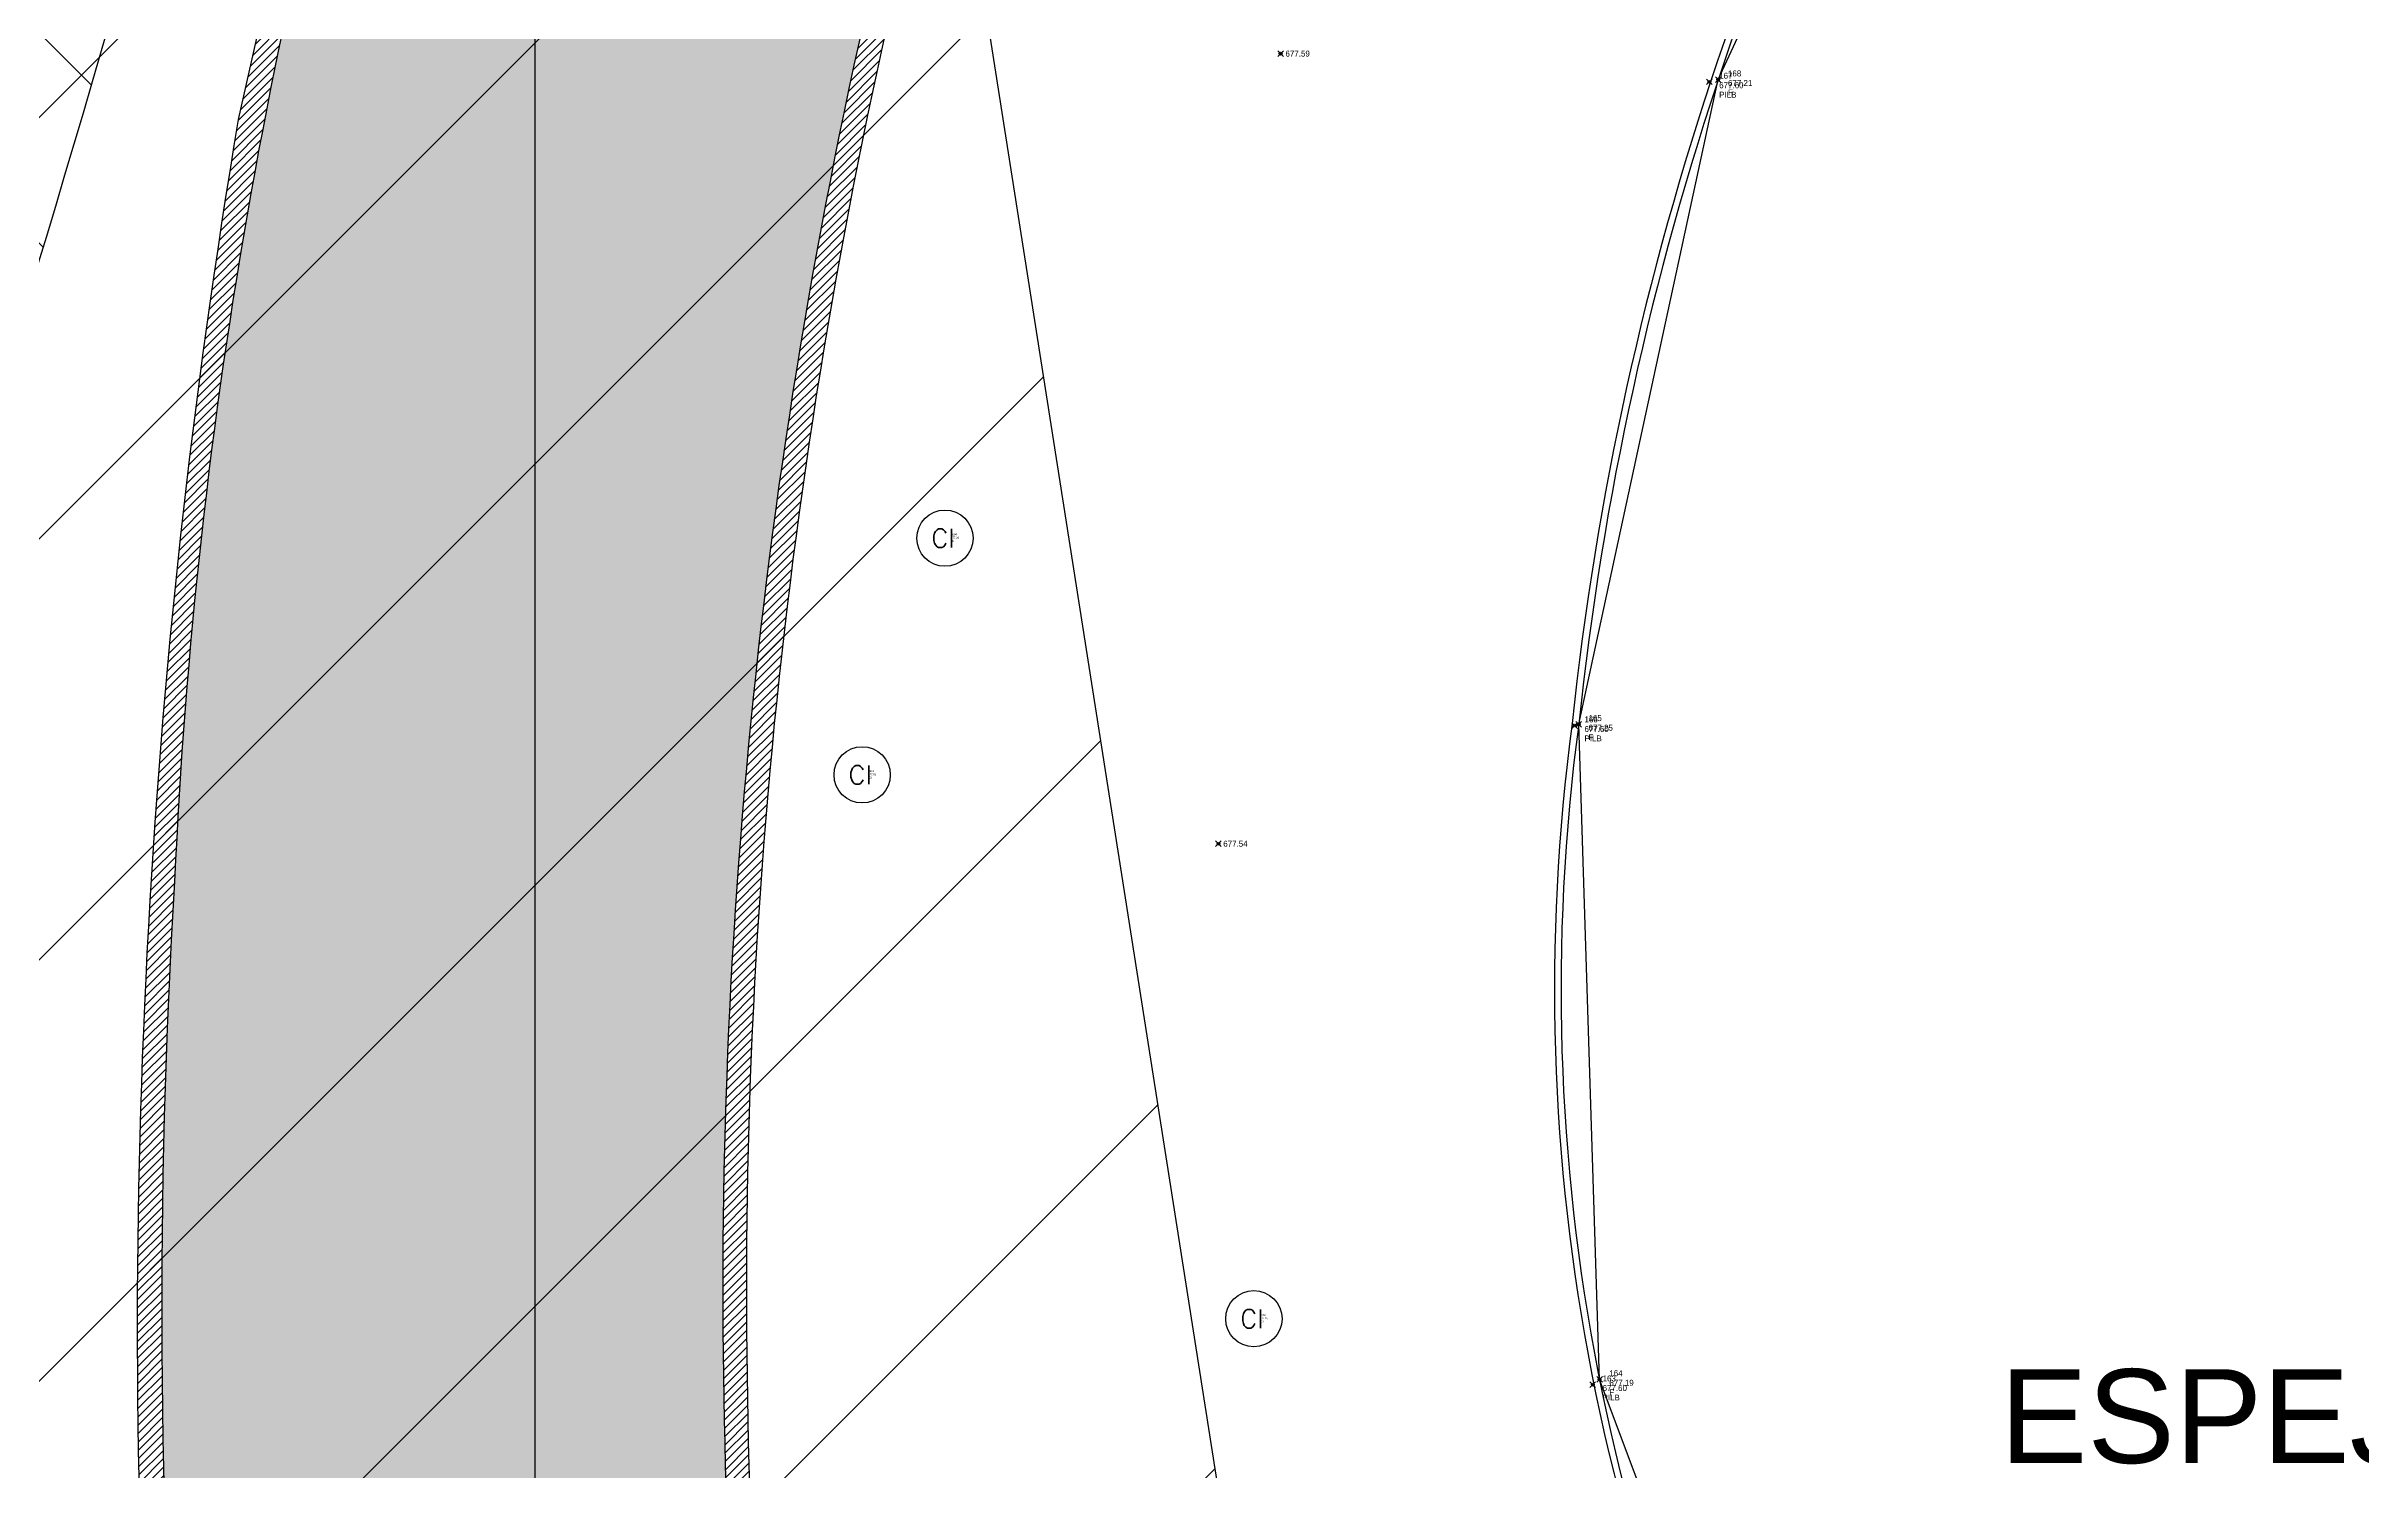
# Model space of a CAD drawing. Extents: x 352140 to 354978, y 6304672 to 6307963.
# Drawn here: x 352594.79 to 352619.47, y 6305484.3 to 6305499.49 of the extents above; entities that cross this region are included whole.
import ezdxf

# ---------------------------------------------------------------- set-up
doc = ezdxf.new("R2010")
doc.units = 0
doc.header["$PDMODE"] = 35
doc.header["$PDSIZE"] = 0.03
doc.linetypes.add('DASHED', pattern=[19.049999999999997, 12.7, -6.35])
doc.layers.get('0').update_dxf_attribs({"linetype": 'CONTINUOUS'})
for name, color, linetype in [('0-LEVANTAMIENTO 2020.SEP', 252, 'CONTINUOUS'), ('02_Geo ext_Acotamiento', 7, 'CONTINUOUS'), ('1-coordenadas', 8, 'CONTINUOUS'), ('1-LINEA EXTERIOR EDIFICIO MADERAS', 252, 'CONTINUOUS'), ('1-MURO', 7, 'CONTINUOUS'), ('1-PILETA', 131, 'CONTINUOUS'), ('1-TEXTOS', 7, 'CONTINUOUS'), ('2-ACHURADO JARDINERA', 252, 'CONTINUOUS'), ('2-ACHURADO MURO', 9, 'CONTINUOUS'), ('2-ACHURADO RADIER', 9, 'CONTINUOUS'), ('2-ACHURADO VEREDA', 252, 'CONTINUOUS'), ('C-TOPO - BORDE - 3', 7, 'CONTINUOUS'), ('V-NODE - 2013', 4, 'CONTINUOUS'), ('V-NODE-TEXT', 1, 'CONTINUOUS'), ('V-NODE-TEXT 2013', 2, 'CONTINUOUS'), ('Z-CI', 253, 'CONTINUOUS')]:
    doc.layers.add(name, color=color, linetype=linetype)
doc.styles.add('A', font='arial.ttf', dxfattribs={"height": 2})
doc.styles.add('ROMANS', font='romans.shx', dxfattribs={"width": 0.75})
doc.dimstyles.new('Principal', dxfattribs={"dimscale": 0, "dimtxt": 2, "dimasz": 2, "dimexe": 1, "dimexo": 1, "dimtad": 1, "dimrnd": 0.05, "dimzin": 1, "dimtxsty": 'ROMANS', "dimcen": 2.5, "dimclrt": 2, "dimaunit": 2, "dimadec": 0, "dimazin": 0, "dimtfac": 1, "dimtmove": 0, "dimatfit": 3, "dimfxl": 1, "dimfxlon": 1, "dimarcsym": 0})
pattern_1 = [(45, (0, 0), (-0.0449012806053458, 0.0449012806053458), [])]

# ---------------------------------------------------------------- blocks, each defined once
blk = doc.blocks.new('COORDENADAS')
at = {"layer": '1-coordenadas'}
blk.add_line((420, -900.625), (420, -0.625), dxfattribs=at)
blk = doc.blocks.new('*U292', base_point=(352607.284, 6305490.988))
at = {"layer": 'V-NODE - 2013', "lineweight": -2}
blk.add_point((352607.284, 6305490.988), dxfattribs=at)
at = {"layer": 'V-NODE-TEXT 2013', "color": 0, "linetype": 'ByBlock', "insert": (352607.3356421356, 6305490.988), "char_height": 0.0635, "attachment_point": 4}
blk.add_mtext('677.54', dxfattribs=at)
blk = doc.blocks.new('*U293', base_point=(352607.947, 6305499.412))
at = {"layer": 'V-NODE - 2013', "lineweight": -2}
blk.add_point((352607.947, 6305499.412), dxfattribs=at)
at = {"layer": 'V-NODE-TEXT 2013', "color": 0, "linetype": 'ByBlock', "insert": (352607.9986421356, 6305499.412), "char_height": 0.0635, "attachment_point": 4}
blk.add_mtext('677.59', dxfattribs=at)
blk = doc.blocks.new('*U306', base_point=(352611.275, 6305485.222))
at = {"layer": 'V-NODE - 2013', "lineweight": -2}
blk.add_point((352611.275, 6305485.222), dxfattribs=at)
at = {"layer": 'V-NODE-TEXT 2013', "linetype": 'ByBlock', "char_height": 0.0635}
for s, insert, attachment_point in [('677.60', (352611.3796078644, 6305485.217392135), 1), ('163', (352611.3796078644, 6305485.254892135), 7), ('PILB', (352611.3796078644, 6305485.116392136), 1)]:
    blk.add_mtext(s, dxfattribs=dict(at, insert=insert, attachment_point=attachment_point))
blk = doc.blocks.new('*U307', base_point=(352611.082, 6305492.248))
at = {"layer": 'V-NODE - 2013', "lineweight": -2}
blk.add_point((352611.082, 6305492.248), dxfattribs=at)
at = {"layer": 'V-NODE-TEXT 2013', "linetype": 'ByBlock', "char_height": 0.0635}
for s, insert, attachment_point in [('677.60', (352611.1866078644, 6305492.243392135), 1), ('166', (352611.1866078644, 6305492.280892135), 7), ('PILB', (352611.1866078644, 6305492.142392135), 1)]:
    blk.add_mtext(s, dxfattribs=dict(at, insert=insert, attachment_point=attachment_point))
blk = doc.blocks.new('*U308', base_point=(352612.518, 6305499.111))
at = {"layer": 'V-NODE - 2013', "lineweight": -2}
blk.add_point((352612.518, 6305499.111), dxfattribs=at)
at = {"layer": 'V-NODE-TEXT 2013', "linetype": 'ByBlock', "char_height": 0.0635}
for s, insert, attachment_point in [('167', (352612.6226078643, 6305499.143892135), 7), ('677.60', (352612.6226078643, 6305499.106392135), 1), ('PILB', (352612.6226078643, 6305499.005392135), 1)]:
    blk.add_mtext(s, dxfattribs=dict(at, insert=insert, attachment_point=attachment_point))
blk = doc.blocks.new('*U398', base_point=(352611.347, 6305485.278))
at = {"layer": 'V-NODE - 2013', "lineweight": -2}
blk.add_point((352611.347, 6305485.278), dxfattribs=at)
at = {"layer": 'V-NODE-TEXT 2013', "linetype": 'ByBlock', "char_height": 0.0635}
for s, insert, attachment_point in [('164', (352611.4516078644, 6305485.310892135), 7), ('677.19', (352611.4516078644, 6305485.273392135), 1), ('F', (352611.4516078644, 6305485.172392135), 1)]:
    blk.add_mtext(s, dxfattribs=dict(at, insert=insert, attachment_point=attachment_point))
blk = doc.blocks.new('*U399', base_point=(352611.125, 6305492.262))
at = {"layer": 'V-NODE - 2013', "lineweight": -2}
blk.add_point((352611.125, 6305492.262), dxfattribs=at)
at = {"layer": 'V-NODE-TEXT 2013', "linetype": 'ByBlock', "char_height": 0.0635}
for s, insert, attachment_point in [('677.25', (352611.2296078644, 6305492.257392135), 1), ('165', (352611.2296078644, 6305492.294892135), 7), ('F', (352611.2296078644, 6305492.156392136), 1)]:
    blk.add_mtext(s, dxfattribs=dict(at, insert=insert, attachment_point=attachment_point))
blk = doc.blocks.new('*U400', base_point=(352612.612, 6305499.135))
at = {"layer": 'V-NODE - 2013', "lineweight": -2}
blk.add_point((352612.612, 6305499.135), dxfattribs=at)
at = {"layer": 'V-NODE-TEXT 2013', "linetype": 'ByBlock', "char_height": 0.0635}
for s, insert, attachment_point in [('168', (352612.7166078644, 6305499.167892135), 7), ('677.21', (352612.7166078644, 6305499.130392135), 1), ('F', (352612.7166078644, 6305499.029392135), 1)]:
    blk.add_mtext(s, dxfattribs=dict(at, insert=insert, attachment_point=attachment_point))
blk = doc.blocks.new('CI')
at = {"layer": 'Z-CI'}
blk.add_circle((0, 0), 1.2, dxfattribs=at)
at = {"layer": 'Z-CI', "style": 'ROMANS'}
blk.add_text('CI', height=0.8, rotation=359.999999999977, dxfattribs=at).set_placement((-0.5790548566146754, -0.401890331827417))
blk = doc.blocks.new('*U800', base_point=(352607.662, 6305485.925))
at = {"layer": 'Z-CI', "linetype": 'ByBlock', "lineweight": -2, "xscale": 0.25, "yscale": 0.25, "zscale": 0.25}
blk.add_blockref('CI', (352607.662, 6305485.925), dxfattribs=at)
at = {"layer": 'V-NODE-TEXT', "linetype": 'ByBlock', "char_height": 0.02}
for s, insert, attachment_point in [('677.15', (352607.727, 6305485.94), 1), ('°CI', (352607.727, 6305485.895000001), 4), ('1002', (352607.727, 6305485.965), 4)]:
    blk.add_mtext(s, dxfattribs=dict(at, insert=insert, attachment_point=attachment_point))
blk = doc.blocks.new('*U801', base_point=(352603.486, 6305491.723))
at = {"layer": 'Z-CI', "linetype": 'ByBlock', "lineweight": -2, "xscale": 0.25, "yscale": 0.25, "zscale": 0.25}
blk.add_blockref('CI', (352603.486, 6305491.723), dxfattribs=at)
at = {"layer": 'V-NODE-TEXT', "linetype": 'ByBlock', "char_height": 0.02}
for s, insert, attachment_point in [('1003', (352603.551, 6305491.763), 4), ('677.01', (352603.551, 6305491.738000001), 1), ('°CI', (352603.551, 6305491.693000002), 4)]:
    blk.add_mtext(s, dxfattribs=dict(at, insert=insert, attachment_point=attachment_point))
blk = doc.blocks.new('*U802', base_point=(352604.369, 6305494.246))
at = {"layer": 'Z-CI', "linetype": 'ByBlock', "lineweight": -2, "xscale": 0.25, "yscale": 0.25, "zscale": 0.25}
blk.add_blockref('CI', (352604.369, 6305494.246), dxfattribs=at)
at = {"layer": 'V-NODE-TEXT', "linetype": 'ByBlock', "char_height": 0.02}
for s, insert, attachment_point in [('677.06', (352604.434, 6305494.261000001), 1), ('°CI', (352604.434, 6305494.216000002), 4), ('1004', (352604.434, 6305494.286), 4)]:
    blk.add_mtext(s, dxfattribs=dict(at, insert=insert, attachment_point=attachment_point))
blk = doc.blocks.new('*D1356')
at = {"layer": '02_Geo ext_Acotamiento', "color": 0, "lineweight": -2, "transparency": 16777216}
blk.add_line((352474.0926318229, 6305972.204620175), (352473.118785715, 6305978.179346178), dxfattribs=at)
at = {"layer": '02_Geo ext_Acotamiento', "color": 0, "transparency": 16777216}
blk.add_solid([(352473.2832816129, 6305978.206158067), (352472.954289817, 6305978.152534289), (352472.9579143815, 6305979.166321564)], dxfattribs=at)
at = {"layer": '02_Geo ext_Acotamiento', "color": 2, "transparency": 16777216, "insert": (352474.5820595946, 6305974.84452452), "char_height": 1, "attachment_point": 5, "rotation": 279.2574751368675, "style": 'ROMANS'}
blk.add_mtext('R765,10', dxfattribs=at)

msp = doc.modelspace()

# ---------------------------------------------------------------- hatches: boundary and pattern name
at = {"layer": '0-LEVANTAMIENTO 2020.SEP'}
h = msp.add_hatch(dxfattribs=at)
h.set_pattern_fill('ANSI31', color=252)
h.set_pattern_definition([(45, (0, 0), (-2.245064030267288, 2.245064030267288), [])])
h.paths.add_polyline_path([(352458.213, 6305401.216), (352452.5030000001, 6305398.982), (352452.816, 6305399.28), (352452.609, 6305399.636), (352451.638, 6305400.227), (352457.678, 6305402.577), (352457.6890940124, 6305402.79046933), (352457.683, 6305402.996), (352454.252, 6305411.685), (352450.931, 6305420.069), (352447.151, 6305429.404), (352442.008, 6305442.347), (352436.835, 6305455.304), (352430.757, 6305470.685), (352440.792, 6305475.07), (352451.682, 6305479.894), (352465.771, 6305486.18), (352480.216, 6305492.535), (352496.407, 6305499.712), (352513.657, 6305507.299), (352529.161, 6305514.161), (352541.959, 6305519.8), (352561.9270000001, 6305528.675), (352571.449, 6305540.268), (352583.647, 6305555.178), (352598.213, 6305545.789), (352605.453, 6305541.805), (352602.222, 6305538.721), (352606.073, 6305535.813), (352608.645, 6305532.42), (352608.792, 6305532.234), (352608.857, 6305528.43), (352613.727, 6305525.092), (352613.9270000001, 6305524.926), (352609.716, 6305517.616), (352604.317, 6305502.974), (352607.353, 6305483.644), (352606.958, 6305479.393), (352608.039, 6305476.818), (352609.065, 6305474.225), (352617.537, 6305468.424), (352618.346, 6305465.146), (352618.854, 6305464.849), (352618.951, 6305464.69), (352608.801, 6305460.676), (352599.5790000001, 6305457.023), (352587.598, 6305452.326), (352574.209, 6305447), (352559.984, 6305441.387), (352541.368, 6305434.036), (352532.6930000001, 6305430.631), (352523.045, 6305426.8), (352512.509, 6305422.629), (352503.01, 6305418.889), (352490.722, 6305414.053), (352481.682, 6305410.475), (352476.439, 6305408.401), (352468.05, 6305405.104)])
at = {"layer": '1-LINEA EXTERIOR EDIFICIO MADERAS'}
h = msp.add_hatch(dxfattribs=at)
h.set_pattern_fill('ANSI31', color=252, scale=0.5, angle=90)
h.set_pattern_definition([(135, (0, 0), (-1.122532015133644, -1.122532015133644), [])])
h.paths.add_polyline_path([(352509.254, 6305464.349), (352489.235, 6305457.311, 0.0065932781608038), (352483.6259999999, 6305455.312, 0.2256717667101353), (352479.522, 6305451.091, 0.3693588562428354), (352482.833, 6305442.806, 0.1056205978651049), (352487.097, 6305441.999), (352494.7800000001, 6305441.975, 0.0227086098176546), (352512.9859999985, 6305443.076, 0.0092447578093706), (352519.6289999999, 6305443.906, 0.0080692619742306), (352526.9599999997, 6305445.081, 0.0077597449081626), (352532.1899999999, 6305446.09, 0.0031683170952073), (352537.0580000001, 6305447.14, 0.0185215460139237), (352547.9280000001, 6305449.983, -0.0004333161810392), (352550.8871250206, 6305450.916327354, 0.0248304168272112), (352567.4369999997, 6305456.785, 0.0246477398330264), (352573.1510000003, 6305459.473, 0.0650427478036376), (352578.1170000006, 6305463.010000001, 0.0322698784258163), (352582.0680000001, 6305467.188, 0.0662499782069823), (352589.221, 6305481.458, 0.0276415714303562), (352596.215999945, 6305502.436999799, 0.0138277541846846), (352598.7899999999, 6305513.005, 0.018853145310653), (352600.5434682252, 6305523.006413813, 0.1598312307879894), (352600.1129999997, 6305525.357000001, 0.0935265276959309), (352598.113, 6305527.807, 0.3807473771189547), (352588.95, 6305527.551), (352586.8780000001, 6305524.749), (352584.88, 6305521.705), (352583.088, 6305518.971), (352579.4810000001, 6305513.484), (352576.46, 6305508.881), (352569.643, 6305498.477), (352565.382, 6305491.97), (352560.315, 6305485.388), (352555.754, 6305481.548), (352539.433, 6305474.882), (352517.803, 6305467.362)])
at = {"layer": '2-ACHURADO JARDINERA'}
h = msp.add_hatch(dxfattribs=at)
h.set_pattern_fill('CROSS', color=256, scale=0.25)
h.set_pattern_definition([(0, (0, 0), (1.5875, 1.5875), [0.79375, -2.38125]), (90, (0.3968749999767169, -0.396874999627471), (-1.5875, 1.5875), [0.79375, -2.38125])])
h.paths.add_polyline_path([(352807.58, 6305421.813), (352857.313, 6305432.478), (352902.0680000001, 6305442.569), (352944.352, 6305451.754), (352994.7, 6305463.164), (353046.903, 6305475.514), (353092.39, 6305485.729), (353145.758, 6305497.876), (353144.258, 6305503.395), (353100.244, 6305493.41), (353059.279, 6305483.986), (353001.811, 6305470.928), (352950.675, 6305459.264), (352912.85, 6305450.546), (352850.724, 6305436.562), (352806.099, 6305426.903), (352769.806, 6305419.924), (352732.226, 6305412.88), (352692.279, 6305405.033), (352665.5680000001, 6305399.969), (352618.739, 6305391.031, 0.3546274536894559), (352616.2910000001, 6305386.209), (352665.262, 6305394.306), (352713.933, 6305403.621), (352757.54, 6305411.682)])
at = {"layer": '2-ACHURADO MURO'}
h = msp.add_hatch(dxfattribs=at)
h.set_pattern_fill('ANSI31', color=256, scale=0.02)
h.set_pattern_definition(pattern_1)
edge = h.paths.add_edge_path()
edge.add_arc((344661.8497472931, 6302825.394476231), 8364.201529479973, 18.36743993777663, 18.3922060908003)
edge.add_arc((352695.9973650972, 6305489.994936492), 100.4947646353103, 185.1987615133533, 194.715674444628, ccw=False)
edge.add_arc((352673.6391252978, 6305485.80148712), 77.87821733803584, 170.4597917945371, 183.6165667400765, ccw=False)
edge.add_arc((352705.8871725296, 6305474.937748189), 111.6100104921001, 159.2061722836214, 167.7026648189038, ccw=False)
edge.add_line((352601.547, 6305514.56), (352605.592, 6305523.604))
edge.add_line((352605.592, 6305523.604), (352603.3400000001, 6305524.862))
edge.add_line((352603.3400000001, 6305524.862), (352594.96, 6305529.443))
edge.add_line((352594.96, 6305529.443), (352595.0655265738, 6305529.636039224))
edge.add_line((352595.0655265738, 6305529.636039224), (352603.4464105751, 6305525.054555978))
edge.add_line((352603.4464105751, 6305525.054555978), (352605.9436394021, 6305523.659567584))
edge.add_line((352605.9436394021, 6305523.659567584), (352601.77, 6305514.429))
edge.add_line((352601.77, 6305514.429), (352598.743, 6305505.085))
edge.add_arc((352651.9069201864, 6305488.118704786), 55.80553362249491, 162.3004655635887, 177.4649637543866)
edge.add_arc((352670.8964102221, 6305486.044459532), 74.87832526216044, 176.5219800758811, 191.8431047423183)
edge.add_arc((352658.0216826527, 6305482.113894999), 61.48278072278394, 190.7204813498928, 200.0441823061847)
edge.add_line((352600.263, 6305461.041), (352599.983, 6305460.901))
edge.add_line((352599.983, 6305460.901), (352599.939, 6305461.036))
h = msp.add_hatch(dxfattribs=at)
h.set_pattern_fill('ANSI31', color=256, scale=0.02)
h.set_pattern_definition(pattern_1)
edge = h.paths.add_edge_path()
edge.add_arc((352686.9579808219, 6305480.988360007), 85.48630073132017, 148.9413849518528, 154.6299992815649)
edge.add_arc((352688.5745647103, 6305480.221786547), 87.27542854616858, 154.629999283043, 164.8887320147098)
edge.add_arc((352663.669820795, 6305486.225817338), 61.67056801123, 164.2419917390737, 179.2890796451443)
edge.add_arc((352672.2500396794, 6305486.280349662), 70.24963426626013, 179.4203818985459, 191.8796471872569)
edge.add_line((352603.505, 6305471.819), (352605.764, 6305463.41))
edge.add_line((352605.764, 6305463.41), (352606.0000652792, 6305463.510537783))
edge.add_line((352606.0000652792, 6305463.510537783), (352603.7536468498, 6305471.872703596))
edge.add_arc((352672.2554577348, 6305486.275852678), 69.9996342705326, 179.4206163967763, 191.8740126904121, ccw=False)
edge.add_arc((352663.6752388427, 6305486.221320355), 61.42056800774228, 164.2406759045452, 179.2888124588841, ccw=False)
edge.add_arc((352688.5799827561, 6305480.217289564), 87.02542854128218, 154.6299992815437, 164.8896612530922, ccw=False)
edge.add_arc((352686.9633988728, 6305480.983863023), 85.23630073159745, 148.9413849512123, 154.6299992808509, ccw=False)
edge.add_line((352613.94657804, 6305524.958524339), (352613.727, 6305525.092))
at = {"layer": '2-ACHURADO RADIER'}
h = msp.add_hatch(color=256, dxfattribs=at)
h.dxf.hatch_style = 1
h.paths.add_polyline_path([(352613.727, 6305525.092), (352607.0063436303, 6305529.698478636), (352606.8560000001, 6305529.485), (352606.8065884269, 6305529.516598312), (352606.1587634241, 6305528.50356785), (352606.024, 6305528.293), (352605.474, 6305528.645), (352603.4464105751, 6305525.054555978), (352605.9436394021, 6305523.659567584), (352601.77, 6305514.429), (352598.743, 6305505.085, 0.0662643390655127), (352596.156, 6305490.587, 0.0669507830187085), (352597.612, 6305470.677, 0.0407047786815624), (352600.263, 6305461.041), (352599.983, 6305460.901), (352599.796, 6305457.878), (352599.6469070245, 6305457.81831244), (352599.6197320306, 6305457.774975148), (352599.6271688355, 6305457.734852214), (352599.5269142411, 6305457.557983644), (352599.4739845979, 6305457.336406196), (352599.748480088, 6305457.267296766), (352608.764, 6305460.854), (352608.355, 6305461.211), (352605.764, 6305463.41), (352603.505, 6305471.819, -0.0544174198099486), (352602.004, 6305486.991, -0.0657498079904874), (352604.317, 6305502.974, -0.0447920854102137), (352609.7159999539, 6305517.615999904, -0.0248263614728804)])
h.paths.add_polyline_path([(352599.8729213467, 6305457.625284544), (352599.8198354833, 6305457.475270866), (352599.7687464135, 6305457.341525774), (352599.8004023364, 6305457.35490174), (352599.8023034632, 6305457.360448427), (352599.7357377963, 6305457.350541484), (352599.7808807107, 6305457.37631474), (352599.7931010114, 6305457.405283207), (352599.8198354833, 6305457.475270866), (352599.8729213467, 6305457.625284544), (352599.7741929364, 6305457.587205756), (352599.6761138779, 6305457.481288243), (352599.6575946732, 6305457.482996847), (352599.6415615235, 6305457.471734677), (352599.5813905418, 6305457.455072329), (352599.5515281087, 6305457.459323265), (352599.6707252147, 6305457.519364157), (352599.7269340593, 6305457.568080294), (352599.7587818687, 6305457.612040356), (352599.8126707103, 6305457.628758665), (352599.7741929364, 6305457.587205756)], flags=16)
at = {"layer": '2-ACHURADO VEREDA'}
h = msp.add_hatch(dxfattribs=at)
h.set_pattern_fill('ANSI32', color=256, scale=0.09)
h.set_pattern_definition([(45, (0, 0), (-0.6061672881721679, 0.6061672881721679), []), (45, (0.4041117000160739, 0), (-0.6061672881721679, 0.6061672881721679), [])])
h.paths.add_polyline_path([(352778.513, 6305530.641), (352778.682, 6305530.165, 0.3007595365701423), (352781.877, 6305535.88), (352781.4169367487, 6305539.545060242), (352780.967, 6305539.483), (352779.6957734602, 6305548.343635883), (352778.2067668742, 6305548.170730243), (352779.4290520796, 6305539.40398912), (352778.4, 6305538.745), (352779.051, 6305534.166), (352777.12, 6305533.349), (352776.949, 6305533.635), (352767.175, 6305529.661), (352757.695, 6305525.376), (352748.002, 6305520.893), (352737.888, 6305516.144), (352730.032, 6305512.591), (352725.232, 6305511.131), (352711.741, 6305505.751), (352701.822, 6305501.812), (352688.808, 6305496.674), (352675.3780000001, 6305491.326), (352662.77, 6305486.309), (352650.76, 6305481.531), (352641.08, 6305477.675), (352632.611, 6305474.335), (352623.668, 6305470.801), (352617.537, 6305468.424), (352605.764, 6305463.41), (352608.355, 6305461.211), (352618.346, 6305465.146), (352624.871, 6305467.668), (352633.825, 6305471.211), (352642.415, 6305474.593), (352652.307, 6305478.512), (352664.168, 6305483.169), (352676.565, 6305488.051), (352690.331, 6305493.466), (352703.095, 6305498.55), (352713.345, 6305502.582), (352726.41, 6305507.725), (352731.324, 6305509.731), (352740.236, 6305513.341), (352747.826, 6305516.788), (352758.93, 6305522.123), (352768.406, 6305526.356)])

# ---------------------------------------------------------------- linework, layer by layer
at = {"layer": '0-LEVANTAMIENTO 2020.SEP', "flags": 128}
msp.add_lwpolyline([(352583.647, 6305555.178), (352598.213, 6305545.789), (352605.453, 6305541.805), (352602.222, 6305538.721), (352606.073, 6305535.813), (352608.645, 6305532.42), (352608.792, 6305532.234), (352608.857, 6305528.43), (352613.727, 6305525.092), (352613.9270000001, 6305524.926), (352609.716, 6305517.616), (352604.317, 6305502.974), (352607.353, 6305483.644), (352606.958, 6305479.393), (352608.039, 6305476.818), (352609.065, 6305474.225), (352617.537, 6305468.424), (352618.346, 6305465.146), (352618.854, 6305464.849), (352618.951, 6305464.69), (352608.801, 6305460.676), (352599.5790000001, 6305457.023), (352587.598, 6305452.326)], dxfattribs=at)
at = {"layer": '1-LINEA EXTERIOR EDIFICIO MADERAS', "flags": 128}
msp.add_lwpolyline([(352588.95, 6305527.551, -0.3807473771189547), (352598.113, 6305527.807, -0.0935265277130222), (352600.113, 6305525.357, -0.1600617061994976), (352600.543, 6305523.003, -0.0188467473423367), (352598.79, 6305513.005, -0.0138277539193638), (352596.216, 6305502.437, -0.0276415716914417), (352589.221, 6305481.458, -0.0662499782069886)], format="xyb", dxfattribs=at)
at = {"layer": '1-MURO', "flags": 128}
for points in [[(352599.939, 6305461.036, 0.0001080627287496), (352598.799, 6305464.467, -0.0415492509656661), (352595.9160000001, 6305480.889, -0.057470407345569), (352596.838, 6305498.709, -0.0370899361339792), (352601.547, 6305514.56), (352605.592, 6305523.604), (352603.3400000001, 6305524.862), (352594.96, 6305529.443), (352595.0655265738, 6305529.636039224), (352603.4464105751, 6305525.054555978), (352605.9436394021, 6305523.659567584), (352601.77, 6305514.429), (352598.743, 6305505.085, 0.0662643390654985), (352596.156, 6305490.587, 0.0669507830187024), (352597.612, 6305470.677, 0.0407047786815666), (352600.263, 6305461.041), (352599.983, 6305460.901)], [(352613.727, 6305525.092, 0.0248263611580718), (352609.716, 6305517.616, 0.0447920857189945), (352604.317, 6305502.974, 0.065749807990489), (352602.004, 6305486.991, 0.0544174198099505), (352603.505, 6305471.819), (352605.764, 6305463.41), (352606.0000652792, 6305463.510537783), (352603.7536468498, 6305471.872703596, -0.054391735690989), (352602.2594023614, 6305486.983687522, -0.0657544033635674), (352604.5634054621, 6305502.902966821, -0.0447961484284189), (352609.9473079896, 6305517.504387491, -0.0248263611577508), (352613.94657804, 6305524.958524339)]]:
    msp.add_lwpolyline(points, format="xyb", close=True, dxfattribs=at)
at = {"layer": '1-PILETA', "flags": 128}
for points in [[(352627.598, 6305516.285), (352622.3404703923, 6305512.960190223, 0.0731096879175292), (352615.6693882083, 6305505.887332592, 0.1111897802184214), (352611.0554899673, 6305492.270325617, 0.1649140013439508), (352613.6934359524, 6305478.822409449, 0.2948459980388811), (352624.5245796219, 6305474.834755254, 0.1944335499300754), (352631.8560409564, 6305479.983846026, -0.1211603580548818), (352638.4750702734, 6305485.75477864, -0.1211603580548818)], [(352627.64, 6305516.232), (352622.381, 6305512.903, 0.0730657924588067), (352615.728, 6305505.849, 0.1111805307535838), (352611.125, 6305492.262, 0.1648733046864044), (352613.752, 6305478.861, 0.2947275669920426), (352624.509, 6305474.903, 0.1944568839552551), (352631.798, 6305480.023, -0.1211787632995113), (352638.4430000001, 6305485.817, -0.1444331839228263)]]:
    msp.add_lwpolyline(points, format="xyb", dxfattribs=at)
at = {"layer": 'C-TOPO - BORDE - 3', "elevation": 679.37, "flags": 128}
msp.add_lwpolyline([(352650.76, 6305481.531), (352641.08, 6305477.675), (352632.611, 6305474.335), (352624.452, 6305474.813), (352624.509, 6305474.903), (352618.398, 6305475.353), (352613.752, 6305478.861), (352611.347, 6305485.278), (352611.125, 6305492.262), (352612.612, 6305499.135), (352615.728, 6305505.849), (352620.024, 6305510.854), (352622.381, 6305512.903), (352627.64, 6305516.232), (352630.852, 6305517.681), (352636.674, 6305518.961)], dxfattribs=at)

# ---------------------------------------------------------------- block references
at = {"color": 252, "linetype": 'DASHED'}
msp.add_blockref('COORDENADAS', (352180, 6306200.625), dxfattribs=at)
for name, p in [('*U293', (352607.947, 6305499.412)), ('*U308', (352612.518, 6305499.111)), ('*U400', (352612.612, 6305499.135)), ('*U307', (352611.082, 6305492.248)), ('*U399', (352611.125, 6305492.262)), ('*U292', (352607.284, 6305490.988)), ('*U398', (352611.347, 6305485.278)), ('*U306', (352611.275, 6305485.222))]:
    msp.add_blockref(name, p)
at = {"layer": 'Z-CI'}
for name, p in [('*U802', (352604.369, 6305494.246)), ('*U801', (352603.486, 6305491.723)), ('*U800', (352607.662, 6305485.925))]:
    msp.add_blockref(name, p, dxfattribs=at)

# ---------------------------------------------------------------- texts
at = {"layer": '1-TEXTOS', "style": 'A'}
msp.add_text('ESPEJO DE AGUA', height=1, dxfattribs=at).set_placement((352615.6169359443, 6305484.386305293))

# ---------------------------------------------------------------- dimensions: what is measured, and where the dimension line sits
at = {"layer": '02_Geo ext_Acotamiento'}
dim = msp.add_radius_dim(center=(352596.0415848349, 6305224.025236828), mpoint=(352472.9579143815, 6305979.166321564), dimstyle='Principal', override={"dimscale": 0, "dimaunit": 0, "dimfxl": 0.22, "dimarcsym": 1}, dxfattribs=at)
dim.commit()
dim.dimension.update_dxf_attribs({"geometry": '*D1356', "text_midpoint": (352473.686144437, 6305974.698495483), "dimtype": 164})

doc.saveas('drawing.dxf')
